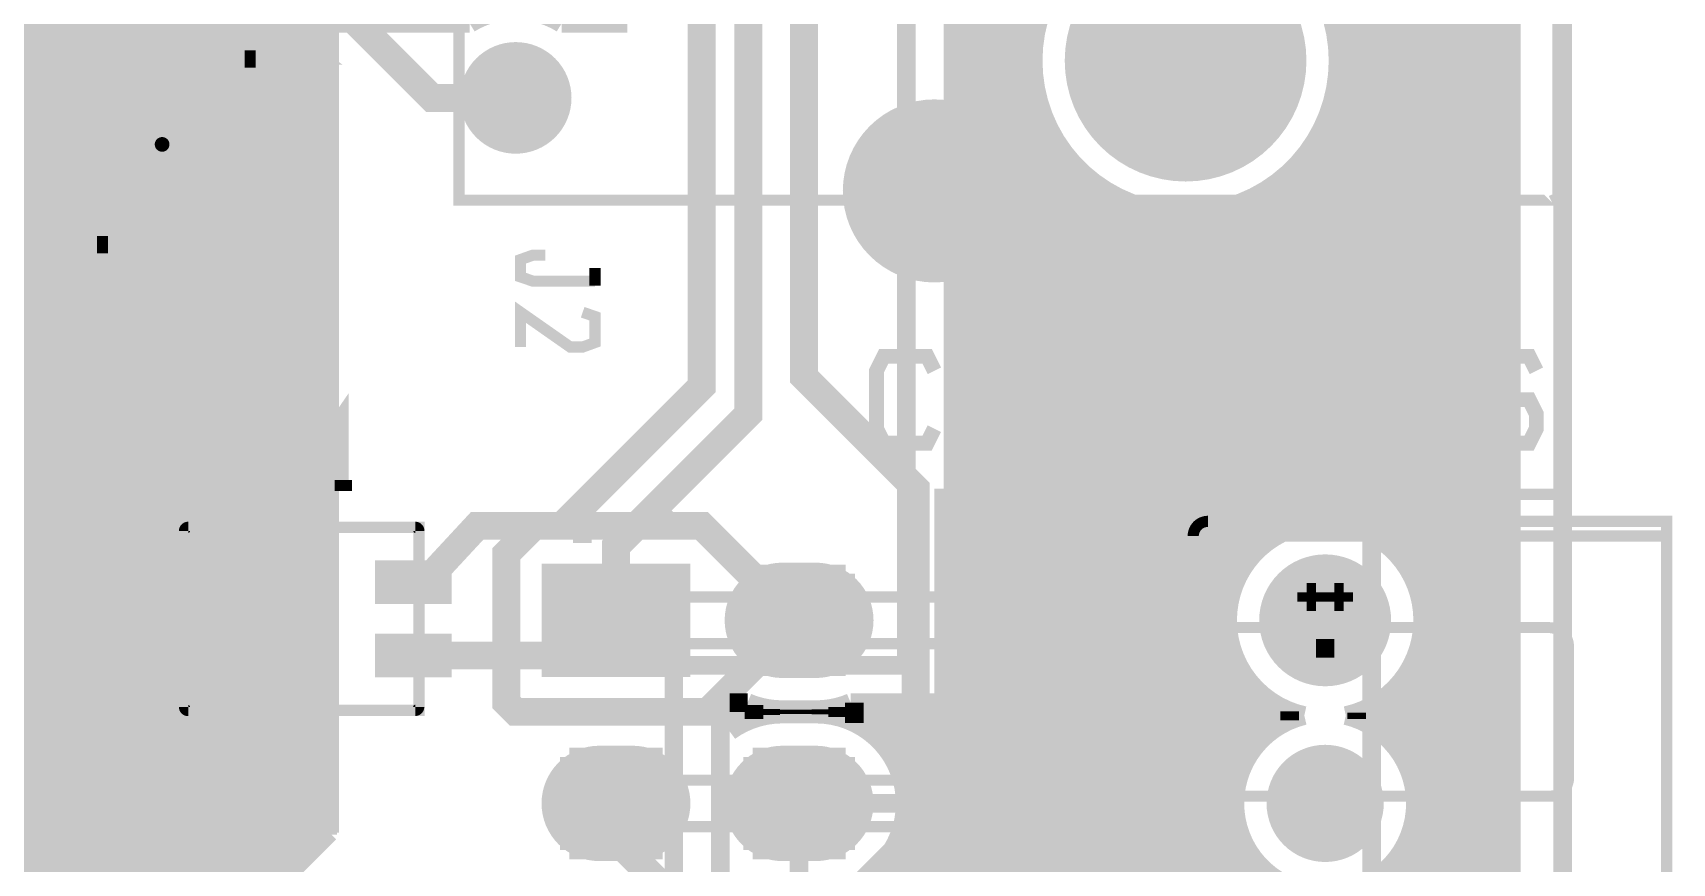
# Model space of a CAD drawing. Extents: x -11 to 221, y -93 to 178.
# Drawn here: x 162.06 to 184.44, y 18.25 to 29.59 of the extents above; entities that cross this region are included whole.
import ezdxf

# ---------------------------------------------------------------- set-up
doc = ezdxf.new("R2010")
doc.units = 0
doc.header["$MEASUREMENT"] = 0
doc.layers.get('0').update_dxf_attribs({"linetype": 'CONTINUOUS'})
for name, color, linetype in [('26-349-0_BOT', 7, 'CONTINUOUS'), ('26-349-0_DRD', 7, 'CONTINUOUS'), ('26-349-0_DRL', 2, 'CONTINUOUS'), ('26-349-0_FAB', 1, 'CONTINUOUS'), ('26-349-0_IN1', 3, 'CONTINUOUS'), ('26-349-0_IN2', 5, 'CONTINUOUS'), ('26-349-0_SMB', 10, 'CONTINUOUS'), ('26-349-0_SMT', 14, 'CONTINUOUS'), ('26-349-0_SPT', 9, 'CONTINUOUS'), ('26-349-0_SST', 12, 'CONTINUOUS'), ('26-349-0_TOP', 11, 'CONTINUOUS'), ('THRUHOLE_NPT', 8, 'CONTINUOUS'), ('THRUHOLE_TAP', 15, 'CONTINUOUS')]:
    doc.layers.add(name, color=color, linetype=linetype)

# ---------------------------------------------------------------- blocks, each defined once
blk = doc.blocks.new('OBLONG_27')
at = {"const_width": 1.5748}
blk.add_lwpolyline([(0.2286, 0), (-0.2286, 0)], dxfattribs=at)
at = {"const_width": 0.7874}
for points in [[(-0.6223, 0, 1), (0.1651, 0, 1)], [(-0.1651, 0, 1), (0.6223, 0, 1)]]:
    blk.add_lwpolyline(points, format="xyb", close=True, dxfattribs=at)
blk = doc.blocks.new('RECTANGLE_28')
blk.add_solid([(1.016, 0.7747), (1.016, -0.7747), (-1.016, 0.7747), (-1.016, -0.7747)])
blk = doc.blocks.new('ROUND_29')
at = {"const_width": 0.90043}
blk.add_lwpolyline([(-0.450214, 0, 1), (0.450214, 0, 1)], format="xyb", close=True, dxfattribs=at)
blk = doc.blocks.new('ROUND_30')
at = {"const_width": 0.8001}
blk.add_lwpolyline([(-0.40005, 0, 1), (0.40005, 0, 1)], format="xyb", close=True, dxfattribs=at)
blk = doc.blocks.new('ROUND_31')
at = {"const_width": 0.762}
blk.add_lwpolyline([(-0.381, 0, 1), (0.381, 0, 1)], format="xyb", close=True, dxfattribs=at)
blk = doc.blocks.new('ROUND_32')
at = {"const_width": 1.24968}
blk.add_lwpolyline([(-0.62484, 0, 1), (0.62484, 0, 1)], format="xyb", close=True, dxfattribs=at)
blk = doc.blocks.new('ROUND_33')
at = {"const_width": 1.64973}
blk.add_lwpolyline([(-0.824864, 0, 1), (0.824864, 0, 1)], format="xyb", close=True, dxfattribs=at)
blk = doc.blocks.new('ROUND_78')
at = {"const_width": 0.29972}
blk.add_lwpolyline([(-0.14986, 0, 1), (0.14986, 0, 1)], format="xyb", close=True, dxfattribs=at)
blk = doc.blocks.new('ROUND_94')
at = {"const_width": 0.59944}
blk.add_lwpolyline([(-0.29972, 0, 1), (0.29972, 0, 1)], format="xyb", close=True, dxfattribs=at)
blk = doc.blocks.new('ROUND_95')
at = {"const_width": 0.40005}
blk.add_lwpolyline([(-0.200024, 0, 1), (0.200024, 0, 1)], format="xyb", close=True, dxfattribs=at)
blk = doc.blocks.new('ROUND_102')
at = {"const_width": 0.10033}
blk.add_lwpolyline([(-0.050164, 0, 1), (0.050164, 0, 1)], format="xyb", close=True, dxfattribs=at)
blk = doc.blocks.new('ROUND_82')
at = {"const_width": 0.29972}
blk.add_lwpolyline([(-0.14986, 0, 1), (0.14986, 0, 1)], format="xyb", close=True, dxfattribs=at)
blk = doc.blocks.new('RECTANGLE_3')
blk.add_solid([(0.4826, 0.4064), (0.4826, -0.4064), (-0.4826, 0.4064), (-0.4826, -0.4064)])
blk = doc.blocks.new('RECTANGLE_42')
blk.add_solid([(0.52451, 0.29972), (0.52451, -0.29972), (-0.52451, 0.29972), (-0.52451, -0.29972)])
blk = doc.blocks.new('ROUND_88')
at = {"const_width": 0.10033}
blk.add_lwpolyline([(-0.050164, 0, 1), (0.050164, 0, 1)], format="xyb", close=True, dxfattribs=at)

msp = doc.modelspace()

# ---------------------------------------------------------------- linework, layer by layer
at = {"layer": '26-349-0_BOT', "const_width": 0.381}
for points in [[(172.52442, 21.56968), (171.27474, 20.32), (168.656, 20.32), (168.529, 20.447), (168.529, 22.479), (168.91, 22.86), (169.291, 22.86), (171.196, 24.765), (171.196, 37.973), (172.593, 39.37), (175.133, 39.37), (175.133, 39.116), (175.26, 39.116)], [(173.482, 38.1), (172.212, 38.1), (171.831, 37.719), (171.831, 24.384), (170.02506, 22.57806), (170.02506, 21.56968)], [(170.02506, 19.07032), (170.02506, 18.56994), (170.815, 17.78), (173.228, 17.78), (174.117, 18.669), (174.117, 23.368), (172.593, 24.892), (172.593, 31.115), (173.482, 32.004)]]:
    msp.add_lwpolyline(points, dxfattribs=at)
at = {"layer": '26-349-0_DRD', "const_width": 0.254}
for points in [[(182.94858, 173.44898), (182.94858, -5.99948)], [(177.165, 28.956), (177.8, 29.591)], [(177.165, 29.464), (177.165, 28.956)], [(177.8, 28.829), (177.165, 29.464)], [(177.8, 29.591), (178.435, 28.956)], [(178.435, 29.464), (177.8, 28.829)], [(178.435, 28.956), (178.435, 29.464)], [(162.56, 29.337), (162.56, 26.797)], [(165.1, 29.337), (162.56, 29.337)], [(165.1, 29.337), (162.56, 26.797)], [(165.1, 26.797), (162.56, 29.337)], [(162.56, 29.337), (162.56, 26.797)], [(165.1, 29.337), (162.56, 29.337)], [(165.1, 29.337), (162.56, 26.797)], [(165.1, 26.797), (162.56, 29.337)], [(165.1, 26.797), (165.1, 29.337)], [(165.1, 26.797), (165.1, 29.337)], [(168.656, 29.337), (168.656, 28.067)], [(169.291, 28.702), (168.021, 28.702)], [(175.006, 28.067), (173.736, 26.797)], [(175.006, 26.797), (173.736, 28.067)], [(162.56, 26.797), (165.1, 26.797)], [(162.56, 26.797), (165.1, 26.797)], [(169.39006, 22.20468), (169.39006, 20.93468)], [(170.66006, 22.20468), (169.39006, 22.20468)], [(170.02506, 22.20468), (170.02506, 20.93468)], [(170.66006, 20.93468), (170.66006, 22.20468)], [(171.88942, 22.20468), (171.88942, 20.93468)], [(173.15942, 22.20468), (171.88942, 22.20468)], [(172.52442, 22.20468), (172.52442, 20.93468)], [(173.15942, 20.93468), (173.15942, 22.20468)], [(179.451, 22.20468), (179.07, 21.82368)], [(179.959, 22.20468), (179.451, 22.20468)], [(180.34, 21.82368), (179.959, 22.20468)], [(179.07, 21.82368), (179.07, 21.31568)], [(179.451, 21.95068), (179.451, 21.82368)], [(179.578, 21.95068), (179.451, 21.95068)], [(179.451, 21.82368), (179.578, 21.82368)], [(179.578, 21.82368), (179.578, 21.95068)], [(179.832, 21.95068), (179.832, 21.82368)], [(179.959, 21.95068), (179.832, 21.95068)], [(179.832, 21.82368), (179.959, 21.82368)], [(179.959, 21.82368), (179.959, 21.95068)], [(180.34, 21.31568), (180.34, 21.82368)], [(170.66006, 21.56968), (169.39006, 21.56968)], [(173.15942, 21.56968), (171.88942, 21.56968)], [(179.578, 21.18868), (179.324, 21.44268)], [(180.086, 21.44268), (179.832, 21.18868)], [(179.07, 21.31568), (179.451, 20.93468)], [(179.832, 21.18868), (179.578, 21.18868)], [(179.959, 20.93468), (180.34, 21.31568)], [(169.39006, 20.93468), (170.66006, 20.93468)], [(171.88942, 20.93468), (173.15942, 20.93468)], [(179.451, 20.93468), (179.959, 20.93468)], [(169.39006, 19.70532), (169.39006, 18.43532)], [(170.66006, 19.70532), (169.39006, 19.70532)], [(170.02506, 19.70532), (170.02506, 18.43532)], [(170.66006, 18.43532), (170.66006, 19.70532)], [(171.88942, 19.70532), (171.88942, 18.43532)], [(173.15942, 19.70532), (171.88942, 19.70532)], [(172.52442, 19.70532), (172.52442, 18.43532)], [(173.15942, 18.43532), (173.15942, 19.70532)], [(179.705, 19.45132), (179.07, 18.81632)], [(180.34, 18.81632), (179.705, 19.45132)], [(170.66006, 19.07032), (169.39006, 19.07032)], [(173.15942, 19.07032), (171.88942, 19.07032)], [(179.07, 18.81632), (180.34, 18.81632)], [(169.39006, 18.43532), (170.66006, 18.43532)], [(171.88942, 18.43532), (173.15942, 18.43532)]]:
    msp.add_lwpolyline(points, dxfattribs=at)
at = {"layer": '26-349-0_DRL', "const_width": 0.254}
msp.add_lwpolyline([(182.94858, 173.44898), (182.94858, -5.99948)], dxfattribs=at)
at = {"layer": '26-349-0_FAB', "const_width": 0.254}
for points in [[(182.94858, 173.44898), (182.94858, -5.99948)], [(165.1, 41.91), (165.1, 45.72), (113.03, 45.72), (113.03, -6.985), (157.48, -6.985), (157.48, 10.795), (164.465, 17.78), (170.815, 17.78), (170.815, 20.955), (173.99, 20.955), (173.99, 40.64), (165.1, 40.64), (165.1, 45.72)], [(180.34, 3.175), (158.75, 3.175), (158.75, 10.795), (165.1, 17.145), (171.45, 17.145), (171.45, 20.32), (174.625, 20.32), (174.625, 38.1), (177.165, 38.1), (177.165, 40.005), (175.895, 41.275), (167.005, 41.275), (167.005, 45.72), (180.34, 45.72), (180.34, 3.175)]]:
    msp.add_lwpolyline(points, dxfattribs=at)
at = {"layer": '26-349-0_IN2', "const_width": 0.254}
for points in [[(179.9082, 44.831), (179.9082, 22.8854)], [(180.1368, 44.831), (180.1368, 22.82952)], [(180.3654, 44.831), (180.3654, 22.72538)], [(180.594, 44.831), (180.594, 22.56028)], [(181.9656, 44.68114), (181.9656, -5.334)], [(182.1942, 44.831), (182.1942, -5.334)], [(182.245, 44.831), (182.245, -5.334)], [(180.8226, 44.58462), (180.8226, 22.29358)], [(181.0512, 44.41952), (181.0512, 12.9413)], [(181.737, 44.46016), (181.737, 11.83894)], [(181.2798, 44.35602), (181.2798, 12.72794)], [(181.5084, 44.36872), (181.5084, 12.41806)], [(161.9758, 40.64), (161.9758, 14.5288)], [(162.2044, 40.64), (162.2044, 14.7574)], [(162.433, 40.64), (162.433, 14.986)], [(162.6616, 40.64), (162.6616, 15.2146)], [(162.8902, 40.64), (162.8902, 15.4432)], [(163.1188, 40.64), (163.1188, 15.6718)], [(163.3474, 40.64), (163.3474, 15.9004)], [(163.576, 40.64), (163.576, 16.129)], [(163.8046, 40.64), (163.8046, 16.3576)], [(164.0332, 40.64), (164.0332, 16.5862)], [(164.2618, 40.64), (164.2618, 16.8148)], [(164.4904, 40.64), (164.4904, 17.0434)], [(164.719, 40.64), (164.719, 17.272)], [(164.9476, 40.64), (164.9476, 17.5006)], [(165.1762, 40.64), (165.1762, 17.7292)], [(165.4048, 40.64), (165.4048, 17.9578)], [(165.6334, 40.64), (165.6334, 18.1864)], [(165.862, 40.64), (165.862, 18.415)], [(166.0906, 40.64), (166.0906, 18.6436)], [(166.3192, 36.576), (166.3192, 29.718)], [(166.5478, 36.576), (166.5478, 29.718)], [(166.7764, 36.576), (166.7764, 29.718)], [(167.005, 36.576), (167.005, 29.718)], [(167.2336, 36.576), (167.2336, 29.718)], [(167.4622, 36.576), (167.4622, 29.718)], [(169.9768, 36.576), (169.9768, 29.718)], [(170.18, 36.576), (170.18, 29.718)], [(174.879, 31.88716), (174.879, 28.55214)], [(174.625, 31.65856), (174.625, 28.63596)], [(174.6504, 31.75762), (174.6504, 28.63088)], [(175.1076, 31.83636), (175.1076, 28.41752)], [(175.3362, 31.82874), (175.3362, 28.19654)], [(175.5648, 31.8643), (175.5648, 27.73172)], [(169.7482, 30.5054), (169.7482, 29.718)], [(167.6908, 30.28442), (167.6908, 29.718)], [(169.5196, 30.1625), (169.5196, 29.718)], [(167.9194, 30.0482), (167.9194, 29.718)], [(169.291, 29.97708), (169.291, 29.718)], [(166.116, 29.718), (122.428, 29.718)], [(168.02862, 29.718), (166.116, 29.718)], [(166.116, 29.718), (166.116, 18.669)], [(170.18, 29.718), (169.28338, 29.718)], [(175.76292, 29.6418), (174.625, 29.6418)], [(182.245, 29.6418), (179.83454, 29.6418)], [(166.116, 29.4894), (122.428, 29.4894)], [(175.72736, 29.4132), (174.625, 29.4132)], [(182.245, 29.4132), (179.8701, 29.4132)], [(166.116, 29.2608), (122.428, 29.2608)], [(166.116, 29.0322), (122.428, 29.0322)], [(175.71974, 29.1846), (174.625, 29.1846)], [(182.245, 29.1846), (179.88026, 29.1846)], [(166.116, 28.8036), (122.428, 28.8036)], [(175.73498, 28.956), (174.625, 28.956)], [(182.245, 28.956), (179.86502, 28.956)], [(166.116, 28.575), (122.428, 28.575)], [(175.77562, 28.7274), (174.625, 28.7274)], [(175.7934, 28.65882), (175.7934, 2.9083)], [(182.245, 28.7274), (179.82438, 28.7274)], [(166.116, 28.3464), (122.428, 28.3464)], [(175.8442, 28.4988), (174.98568, 28.4988)], [(179.6796, 28.31592), (179.6796, 22.90064)], [(182.245, 28.4988), (179.7558, 28.4988)], [(166.116, 28.1178), (122.428, 28.1178)], [(175.94326, 28.2702), (175.2727, 28.2702)], [(176.022, 28.12796), (176.022, 2.9083)], [(182.245, 28.2702), (179.65674, 28.2702)], [(166.116, 27.8892), (122.428, 27.8892)], [(176.07788, 28.0416), (175.44034, 28.0416)], [(179.451, 27.94254), (179.451, 22.87778)], [(182.245, 28.0416), (179.52212, 28.0416)], [(166.116, 27.6606), (122.428, 27.6606)], [(176.25822, 27.813), (175.54194, 27.813)], [(176.2506, 27.82062), (176.2506, 2.9083)], [(179.2224, 27.69108), (179.2224, 22.81174)], [(182.245, 27.813), (179.34178, 27.813)], [(166.116, 27.432), (122.428, 27.432)], [(176.49952, 27.5844), (175.59274, 27.5844)], [(176.4792, 27.60218), (176.4792, 2.9083)], [(176.7078, 27.43708), (176.7078, 2.9083)], [(178.9938, 27.50566), (178.9938, 22.6949)], [(182.245, 27.5844), (179.09794, 27.5844)], [(166.116, 27.2034), (122.428, 27.2034)], [(176.85512, 27.3558), (175.60036, 27.3558)], [(176.9364, 27.31516), (176.9364, 2.9083)], [(177.165, 27.2288), (177.165, 2.9083)], [(178.308, 27.1907), (178.308, 12.59332)], [(178.5366, 27.26436), (178.5366, 22.20722)], [(182.245, 27.3558), (178.74488, 27.3558)], [(178.7652, 27.36596), (178.7652, 22.51202)], [(166.116, 26.9748), (122.428, 26.9748)], [(182.245, 27.1272), (175.56226, 27.1272)], [(175.5648, 27.13228), (175.5648, 2.9083)], [(177.3936, 27.16784), (177.3936, 2.9083)], [(177.6222, 27.13482), (177.6222, -5.334)], [(177.8508, 27.12974), (177.8508, -5.334)], [(178.0794, 27.14752), (178.0794, 12.20216)], [(166.116, 26.7462), (122.428, 26.7462)], [(182.245, 26.8986), (175.48098, 26.8986)], [(166.116, 26.5176), (122.428, 26.5176)], [(182.245, 26.67), (175.3362, 26.67)], [(175.3362, 26.66746), (175.3362, 2.9083)], [(166.116, 26.289), (142.65148, 26.289)], [(174.879, 26.30932), (174.879, -5.334)], [(182.245, 26.4414), (175.10252, 26.4414)], [(175.1076, 26.44648), (175.1076, -5.334)], [(166.116, 26.0604), (142.65148, 26.0604)], [(174.625, 26.22804), (174.625, 20.447)], [(182.245, 26.2128), (174.625, 26.2128)], [(174.6504, 26.23312), (174.6504, -5.334)], [(166.116, 25.8318), (142.65148, 25.8318)], [(182.245, 25.9842), (174.625, 25.9842)], [(182.245, 25.7556), (174.625, 25.7556)], [(166.116, 25.6032), (142.65148, 25.6032)], [(182.245, 25.527), (174.625, 25.527)], [(166.116, 25.3746), (142.65148, 25.3746)], [(182.245, 25.2984), (174.625, 25.2984)], [(166.116, 25.146), (142.65148, 25.146)], [(182.245, 25.0698), (174.625, 25.0698)], [(166.116, 24.9174), (142.65148, 24.9174)], [(182.245, 24.8412), (174.625, 24.8412)], [(166.116, 24.6888), (142.65148, 24.6888)], [(182.245, 24.6126), (174.625, 24.6126)], [(166.116, 24.4602), (142.65148, 24.4602)], [(182.245, 24.384), (174.625, 24.384)], [(166.116, 24.2316), (142.65148, 24.2316)], [(182.245, 24.1554), (174.625, 24.1554)], [(166.116, 24.003), (142.65148, 24.003)], [(182.245, 23.9268), (174.625, 23.9268)], [(166.116, 23.7744), (142.65148, 23.7744)], [(182.245, 23.6982), (174.625, 23.6982)], [(166.116, 23.5458), (142.65148, 23.5458)], [(182.245, 23.4696), (174.625, 23.4696)], [(166.116, 23.3172), (142.65148, 23.3172)], [(182.245, 23.241), (174.625, 23.241)], [(166.116, 23.0886), (122.428, 23.0886)], [(182.245, 23.0124), (174.625, 23.0124)], [(166.116, 22.86), (122.428, 22.86)], [(179.15636, 22.7838), (174.625, 22.7838)], [(182.245, 22.7838), (180.2511, 22.7838)], [(166.116, 22.6314), (122.428, 22.6314)], [(178.80838, 22.5552), (174.625, 22.5552)], [(182.245, 22.5552), (180.60162, 22.5552)], [(166.116, 22.4028), (122.428, 22.4028)], [(178.60772, 22.3266), (174.625, 22.3266)], [(182.245, 22.3266), (180.79974, 22.3266)], [(166.116, 22.1742), (122.428, 22.1742)], [(178.48326, 22.098), (174.625, 22.098)], [(182.245, 22.098), (180.92674, 22.098)], [(166.116, 21.9456), (122.428, 21.9456)], [(178.40706, 21.8694), (174.625, 21.8694)], [(182.245, 21.8694), (181.00294, 21.8694)], [(166.116, 21.717), (122.428, 21.717)], [(178.37404, 21.6408), (174.625, 21.6408)], [(182.245, 21.6408), (181.03342, 21.6408)], [(166.116, 21.4884), (122.428, 21.4884)], [(178.38166, 21.4122), (174.625, 21.4122)], [(182.245, 21.4122), (181.0258, 21.4122)], [(166.116, 21.2598), (141.55928, 21.2598)], [(178.42992, 21.1836), (174.625, 21.1836)], [(182.245, 21.1836), (180.98008, 21.1836)], [(166.116, 21.0312), (141.97584, 21.0312)], [(178.5239, 20.955), (174.625, 20.955)], [(178.5366, 20.9296), (178.5366, 19.45894)], [(182.245, 20.955), (180.8861, 20.955)], [(166.116, 20.8026), (142.22476, 20.8026)], [(178.67376, 20.7264), (174.625, 20.7264)], [(182.245, 20.7264), (180.73624, 20.7264)], [(180.8226, 20.84578), (180.8226, 19.58848)], [(166.116, 20.574), (142.39748, 20.574)], [(178.91506, 20.4978), (174.625, 20.4978)], [(178.7652, 20.6248), (178.7652, 19.86534)], [(182.245, 20.4978), (180.49494, 20.4978)], [(180.594, 20.57654), (180.594, 19.92122)], [(166.116, 20.3454), (142.51686, 20.3454)], [(171.82084, 20.447), (171.577, 20.447)], [(171.577, 20.447), (171.577, 20.0533)], [(172.07738, 20.2692), (171.577, 20.2692)], [(171.6786, 20.447), (171.6786, 20.11934)], [(171.9072, 20.41398), (171.9072, 20.22348)], [(172.1358, 20.36064), (172.1358, 20.27682)], [(172.75302, 20.35048), (172.29582, 20.35048)], [(172.75302, 20.28952), (172.29582, 20.28952)], [(172.3644, 20.35048), (172.3644, 20.28952)], [(172.593, 20.35048), (172.593, 20.28952)], [(172.8216, 20.35302), (172.8216, 20.28698)], [(179.41798, 20.2692), (172.96892, 20.2692)], [(173.0502, 20.38604), (173.0502, 20.25142)], [(174.625, 20.447), (173.228, 20.447)], [(173.2788, 20.447), (173.2788, 20.17014)], [(173.5074, 20.447), (173.5074, 20.0279)], [(173.736, 20.447), (173.736, 19.78914)], [(173.9646, 20.447), (173.9646, 19.20494)], [(174.1932, 20.447), (174.1932, -5.334)], [(174.4218, 20.447), (174.4218, -5.334)], [(178.9938, 20.44446), (178.9938, 20.07616)], [(179.2224, 20.32762), (179.2224, 20.20316)], [(182.245, 20.2692), (179.99202, 20.2692)], [(180.1368, 20.30984), (180.1368, 20.22348)], [(180.3654, 20.41398), (180.3654, 20.10918)], [(166.116, 20.1168), (142.5956, 20.1168)], [(178.94554, 20.0406), (173.48962, 20.0406)], [(182.245, 20.0406), (180.46192, 20.0406)], [(166.116, 19.8882), (142.63878, 19.8882)], [(178.72202, 19.812), (173.72076, 19.812)], [(182.245, 19.812), (180.68798, 19.812)], [(166.116, 19.6596), (142.65148, 19.6596)], [(178.58486, 19.5834), (173.85792, 19.5834)], [(182.245, 19.5834), (180.82514, 19.5834)], [(166.116, 19.431), (142.63116, 19.431)], [(178.50612, 19.3548), (173.9392, 19.3548)], [(182.245, 19.3548), (180.90388, 19.3548)], [(166.116, 19.2024), (142.58036, 19.2024)], [(178.4731, 19.1262), (173.96968, 19.1262)], [(182.245, 19.1262), (180.93436, 19.1262)], [(166.116, 18.9738), (142.494, 18.9738)], [(173.97222, 19.07032), (172.52442, 19.07032)], [(172.52442, 17.85112), (172.52442, 19.07032)], [(178.4858, 18.8976), (173.95952, 18.8976)], [(173.9646, 18.93316), (173.9646, -5.334)], [(182.245, 18.8976), (180.9242, 18.8976)], [(166.116, 18.7452), (142.36446, 18.7452)], [(178.5366, 18.67916), (178.5366, 12.84478)], [(166.116, 18.669), (151.003, 3.556)], [(165.9636, 18.5166), (157.88894, 18.5166)], [(178.53914, 18.669), (173.90364, 18.669)], [(180.8226, 18.54962), (180.8226, 13.09878)], [(182.245, 18.669), (180.86832, 18.669)], [(165.735, 18.288), (158.34106, 18.288)], [(173.736, 18.34896), (173.736, -5.334)], [(178.64582, 18.4404), (173.79696, 18.4404)], [(178.7652, 18.27276), (178.7652, 13.02766)], [(182.245, 18.4404), (180.76418, 18.4404)], [(178.82108, 18.2118), (173.61916, 18.2118)], [(182.245, 18.2118), (180.58892, 18.2118)], [(180.594, 18.21688), (180.594, 13.21054)]]:
    msp.add_lwpolyline(points, dxfattribs=at)
for points in [[(177.8, 31.29026, 0.4142136), (175.71974, 29.21)], [(179.88026, 29.21, 0.4142136), (177.8, 31.29026)], [(168.31056, 29.845, 0.0650151), (168.02864, 29.71797)], [(169.28338, 29.718, 0.0655264), (168.99912, 29.84573)], [(175.71974, 29.21, 0.4142136), (177.8, 27.12974)], [(177.8, 27.12974, 0.4142136), (179.88026, 29.21)], [(175.6029, 27.432, 0.3545465), (174.625, 28.63596)], [(174.625, 26.22804, 0.3545461), (175.60036, 27.432)], [(179.705, 22.90064, 0.4142136), (178.37404, 21.56968)], [(181.03596, 21.56968, 0.4142136), (179.705, 22.90064)], [(178.37404, 21.56968, 0.3524543), (179.42052, 20.2692)], [(179.98694, 20.2692, 0.3529786), (181.03596, 21.56968)], [(172.29582, 20.28952, 0.1591753), (171.57615, 20.05446)], [(171.82084, 20.447, 0.1003954), (172.29582, 20.35066)], [(172.75302, 20.35048, 0.1003952), (173.22807, 20.44684)], [(173.97222, 19.07032, 0.4142136), (172.75302, 20.28952)], [(179.42052, 20.2692, 0.3475098), (178.4731, 19.07032)], [(180.9369, 19.07032, 0.3480724), (179.98694, 20.2692)], [(172.75302, 17.85112, 0.4142136), (173.97222, 19.07032)], [(178.4731, 19.07032, 0.4142136), (179.705, 17.83842)], [(179.705, 17.83842, 0.4142136), (180.9369, 19.07032)]]:
    msp.add_lwpolyline(points, format="xyb", dxfattribs=at)
at = {"layer": '26-349-0_SST'}
for points, const_width in [([(167.8813, 27.305), (167.90416, 27.305), (182.88, 27.305), (182.86476, 27.32024), (182.86222, 27.32532), (182.88, 27.33294), (182.88, 43.815), (167.8813, 43.815), (167.8813, 27.305)], 0.1524), ([(162.687, 31.496), (158.623, 31.496), (158.623, 26.924), (160.401, 26.924), (160.655, 27.178), (160.909, 26.924), (162.687, 26.924), (162.687, 31.496)], 0.1524), ([(164.6555, 28.3845), (164.6555, 31.3055), (163.0172, 31.3055), (163.0172, 28.3845), (164.6555, 28.3845)], 0.1524), ([(165.03142, 29.11348), (165.03142, 29.3497)], 0.1524), ([(165.03142, 29.23286), (166.04742, 29.23286), (165.87724, 29.3497)], 0.1524), ([(163.0172, 27.77236), (163.0172, 27.41676), (163.35502, 27.29738), (163.69284, 27.29738), (164.0332, 27.41676), (164.0332, 27.77236)], 0.1524), ([(163.0172, 27.71394), (164.0332, 27.71394)], 0.1524), ([(163.0172, 26.57856), (163.0172, 26.81478)], 0.1524), ([(163.0172, 26.69794), (164.0332, 26.69794), (163.86302, 26.81478)], 0.1524), ([(169.0624, 26.5557), (168.89222, 26.5557), (168.72204, 26.49474), (168.72204, 26.25852), (168.89222, 26.2001), (169.73804, 26.2001)], 0.1524), ([(169.73804, 26.13914), (169.73804, 26.3779)], 0.1524), ([(168.72204, 25.30094), (168.72204, 25.77592), (169.40022, 25.30094), (169.5704, 25.30094), (169.73804, 25.3619), (169.73804, 25.7175), (169.5704, 25.77592)], 0.1524), ([(176.9618, 25.17394), (176.9618, 23.98776), (176.76368, 24.18588), (176.36998, 24.97582), (176.17186, 25.17394), (176.17186, 23.98776)], 0.2032), ([(174.371, 24.18588), (174.27194, 23.98776), (173.68012, 23.98776), (173.58106, 24.18588), (173.58106, 24.97582), (173.68012, 25.17394), (174.27194, 25.17394), (174.371, 24.97582)], 0.2032), ([(175.6664, 23.98776), (175.6664, 24.58212), (175.36922, 25.17394), (175.1711, 25.17394), (174.87646, 24.58212), (174.87646, 23.98776)], 0.2032), ([(179.30622, 24.58212), (179.89804, 24.58212), (179.9971, 24.7777), (179.9971, 24.97582), (179.79898, 25.17394), (179.20716, 25.17394)], 0.2032), ([(179.30622, 23.98776), (179.30622, 25.17394)], 0.2032), ([(181.2925, 25.17394), (181.2925, 24.18588), (181.19344, 23.98776), (180.60162, 23.98776), (180.50256, 24.18588), (180.50256, 25.17394)], 0.2032), ([(182.5879, 24.97582), (182.48884, 25.17394), (181.89702, 25.17394), (181.79796, 24.97582), (181.79796, 24.7777), (181.89702, 24.58212), (182.48884, 24.58212), (182.5879, 24.384), (182.5879, 24.18588), (182.48884, 23.98776), (181.89702, 23.98776), (181.79796, 24.18588)], 0.2032), ([(166.30142, 23.41118), (166.30142, 24.42718), (166.18458, 24.257)], 0.1524), ([(179.20716, 23.98776), (179.79898, 23.98776), (179.9971, 24.18588), (179.9971, 24.384), (179.89804, 24.58212)], 0.2032), ([(161.87166, 23.93188), (162.22726, 23.93188), (162.34664, 24.10206), (162.34664, 24.2697), (162.22726, 24.43988), (161.87166, 24.43988), (161.87166, 23.42388)], 0.1524), ([(163.18484, 23.42388), (162.70986, 23.42388), (163.18484, 24.10206), (163.18484, 24.2697), (163.12642, 24.43988), (162.77082, 24.43988), (162.70986, 24.2697)], 0.1524), ([(165.70198, 23.41118), (165.28542, 23.41118), (165.28542, 24.42718)], 0.1524), ([(175.6664, 24.384), (174.87646, 24.384)], 0.2032), ([(162.16884, 23.93188), (162.34664, 23.42388)], 0.1524), ([(166.4208, 23.41118), (166.18458, 23.41118)], 0.1524), ([(182.9054, 22.92096), (182.9054, 23.28926), (174.44466, 23.28926), (174.44466, 17.35074), (182.9054, 17.35074), (182.9054, 17.71904)], 0.1524), ([(163.3855, 20.1295), (163.3855, 23.0505), (161.7472, 23.0505), (161.7472, 20.1295), (163.3855, 20.1295)], 0.1524), ([(169.56532, 22.62632), (169.56532, 23.0505)], 0.254), ([(169.56532, 22.83968), (170.83532, 22.83968), (170.6245, 23.0505)], 0.254), ([(164.1856, 22.83968), (164.1348, 22.83968), (164.1348, 22.78888), (164.1348, 20.38858), (164.1348, 20.34032), (164.1856, 20.34032)], 0.1524), ([(164.1856, 22.83968), (167.2844, 22.83968)], 0.1524), ([(167.2844, 20.34032), (167.3352, 20.34032), (167.3352, 20.38858), (167.3352, 22.78888), (167.3352, 22.83968), (167.2844, 22.83968)], 0.1524), ([(178.1048, 22.92096), (184.3659, 22.92096), (184.3659, 22.7203), (184.3659, 17.9197), (184.3659, 17.71904), (178.1048, 17.71904)], 0.1524), ([(178.1048, 22.92096), (178.1048, 22.7203), (184.3659, 22.7203)], 0.1524), ([(178.1048, 21.47062), (178.1048, 22.7203), (177.90414, 22.7203), (177.90414, 21.47062), (178.1048, 21.47062), (182.77586, 21.47062)], 0.1524), ([(167.2844, 21.88972), (167.2844, 22.29104)], 0.1524), ([(174.44466, 21.25218), (170.64228, 21.25218), (169.70756, 21.25218), (169.70756, 21.88718), (170.64228, 21.88718), (174.44466, 21.88718)], 0.1524), ([(170.64228, 21.25218), (170.64228, 21.88718)], 0.1524), ([(177.90414, 19.16938), (177.90414, 21.47062)], 0.1524), ([(178.36388, 19.16938), (178.36388, 21.47062)], 0.1524), ([(182.9054, 19.20494), (182.9054, 21.43252)], 0.1524), ([(164.1856, 21.29028), (164.1856, 20.88896)], 0.1524), ([(183.02478, 21.21916), (183.02478, 19.42084)], 0.1524), ([(167.2844, 20.34032), (164.1856, 20.34032)], 0.1524), ([(174.44466, 18.75282), (170.64228, 18.75282), (169.70756, 18.75282), (169.70756, 19.38782), (170.64228, 19.38782), (174.44466, 19.38782)], 0.1524), ([(170.64228, 18.75282), (170.64228, 19.38782)], 0.1524), ([(182.77586, 19.16938), (178.1048, 19.16938), (177.90414, 19.16938), (177.90414, 17.9197), (178.1048, 17.9197), (178.1048, 17.71904)], 0.1524), ([(178.1048, 19.16938), (178.1048, 17.9197), (184.3659, 17.9197)], 0.1524), ([(162.22218, 18.1356), (161.37382, 18.1356), (161.20618, 18.19402), (161.20618, 18.54962), (161.37382, 18.61058), (162.22218, 18.61058)], 0.1524)]:
    msp.add_lwpolyline(points, dxfattribs=dict(at, const_width=const_width))
at = {"layer": '26-349-0_SST', "const_width": 0.1524}
for points in [[(164.1856, 22.83968, 0.4142136), (164.1348, 22.78888)], [(167.3352, 22.78888, 0.4142136), (167.2844, 22.83968)], [(178.1048, 22.92096, 0.4142136), (177.90414, 22.7203)], [(170.02506, 22.16912, 0.4142136), (169.42562, 21.56968)], [(170.53306, 21.88718, 0.2585925), (170.02506, 22.16874)], [(172.52442, 22.16912, 0.2585932), (172.01609, 21.88738)], [(173.03496, 21.88718, 0.2591898), (172.52442, 22.17089)], [(169.42562, 21.56968, 0.4142136), (170.02506, 20.97024)], [(183.02478, 21.21916, 0.4142136), (182.77586, 21.46808)], [(170.02506, 20.97024, 0.2585919), (170.53338, 21.25198)], [(172.01642, 21.25218, 0.2585925), (172.52442, 20.97062)], [(172.52442, 20.97024, 0.2591889), (173.03345, 21.25311)], [(164.1348, 20.38858, 0.4142136), (164.1856, 20.33778)], [(167.2844, 20.34032, 0.4142136), (167.33266, 20.38858)], [(170.02506, 19.66976, 0.4142136), (169.42562, 19.07032)], [(170.53306, 19.38782, 0.2585925), (170.02506, 19.66938)], [(172.52442, 19.66976, 0.2585932), (172.01609, 19.38802)], [(173.03496, 19.38782, 0.2591898), (172.52442, 19.67153)], [(182.77586, 19.16938, 0.4142136), (183.02732, 19.42084)], [(169.42562, 19.07032, 0.4142136), (170.02506, 18.47088)], [(170.02506, 18.47088, 0.2585919), (170.53338, 18.75262)], [(172.01642, 18.75282, 0.2585925), (172.52442, 18.47126)], [(172.52442, 18.47088, 0.2591889), (173.03345, 18.75375)]]:
    msp.add_lwpolyline(points, format="xyb", dxfattribs=at)
at = {"layer": '26-349-0_TOP', "const_width": 0.381}
for points in [[(168.656, 28.702), (167.513, 28.702), (165.1, 31.115), (165.1, 40.7162), (164.5412, 41.275)], [(162.56, 20.8788), (160.9852, 20.8788), (159.639, 22.225), (159.639, 30.353)], [(161.671, 30.353), (162.56, 29.464), (162.56, 22.3012)], [(163.83, 28.067), (163.83, 29.1338)], [(163.83, 29.1338), (163.83, 28.067)], [(167.259, 22.09038), (167.41648, 22.09038), (168.13022, 22.86), (171.196, 22.86), (172.48632, 21.56968), (172.52442, 21.56968)], [(162.56, 22.3012), (162.7632, 22.09038), (164.211, 22.09038)], [(170.02506, 21.56968), (169.59326, 21.08962), (167.259, 21.08962)], [(164.211, 21.08962), (162.7632, 21.08962), (162.56, 20.8788)]]:
    msp.add_lwpolyline(points, dxfattribs=at)

# ---------------------------------------------------------------- block references
at = {"layer": '26-349-0_BOT'}
for name, p in [('ROUND_33', (177.8, 29.21)), ('ROUND_31', (168.656, 28.702)), ('ROUND_32', (174.371, 27.432)), ('ROUND_78', (163.83, 28.067)), ('ROUND_29', (179.705, 21.56968)), ('RECTANGLE_28', (170.02506, 21.56968)), ('OBLONG_27', (172.52442, 21.56968)), ('OBLONG_27', (170.02506, 19.07032)), ('OBLONG_27', (172.52442, 19.07032)), ('ROUND_30', (179.705, 19.07032))]:
    msp.add_blockref(name, p, dxfattribs=at)
at = {"layer": '26-349-0_DRL'}
for name, p in [('ROUND_33', (177.8, 29.21)), ('ROUND_95', (168.656, 28.702)), ('ROUND_30', (174.371, 27.432)), ('ROUND_102', (163.83, 28.067)), ('ROUND_29', (179.705, 21.56968)), ('ROUND_94', (170.02506, 21.56968)), ('ROUND_94', (172.52442, 21.56968)), ('ROUND_30', (179.705, 19.07032)), ('ROUND_94', (170.02506, 19.07032)), ('ROUND_94', (172.52442, 19.07032))]:
    msp.add_blockref(name, p, dxfattribs=at)
at = {"layer": '26-349-0_IN1'}
for name, p in [('ROUND_33', (177.8, 29.21)), ('ROUND_31', (168.656, 28.702)), ('ROUND_78', (163.83, 28.067)), ('ROUND_30', (174.371, 27.432)), ('ROUND_29', (179.705, 21.56968)), ('RECTANGLE_28', (170.02506, 21.56968)), ('OBLONG_27', (172.52442, 21.56968)), ('OBLONG_27', (170.02506, 19.07032)), ('OBLONG_27', (172.52442, 19.07032)), ('ROUND_30', (179.705, 19.07032))]:
    msp.add_blockref(name, p, dxfattribs=at)
at = {"layer": '26-349-0_IN2'}
for name, p in [('ROUND_33', (177.8, 29.21)), ('ROUND_31', (168.656, 28.702)), ('ROUND_82', (163.83, 28.067)), ('ROUND_30', (174.371, 27.432)), ('ROUND_29', (179.705, 21.56968)), ('RECTANGLE_28', (170.02506, 21.56968)), ('OBLONG_27', (172.52442, 21.56968)), ('OBLONG_27', (170.02506, 19.07032)), ('OBLONG_27', (172.52442, 19.07032)), ('ROUND_30', (179.705, 19.07032))]:
    msp.add_blockref(name, p, dxfattribs=at)
at = {"layer": '26-349-0_SMB'}
for name, p in [('ROUND_31', (168.656, 28.702)), ('ROUND_32', (174.371, 27.432)), ('RECTANGLE_28', (170.02506, 21.56968)), ('OBLONG_27', (172.52442, 21.56968)), ('OBLONG_27', (170.02506, 19.07032)), ('OBLONG_27', (172.52442, 19.07032))]:
    msp.add_blockref(name, p, dxfattribs=at)
at = {"layer": '26-349-0_SMT'}
for name, p in [('RECTANGLE_3', (163.83, 29.1338)), ('ROUND_31', (168.656, 28.702)), ('ROUND_30', (174.371, 27.432)), ('RECTANGLE_3', (162.56, 22.3012)), ('RECTANGLE_42', (164.211, 22.09038)), ('RECTANGLE_42', (167.259, 22.09038)), ('RECTANGLE_28', (170.02506, 21.56968)), ('OBLONG_27', (172.52442, 21.56968)), ('RECTANGLE_3', (162.56, 20.8788)), ('RECTANGLE_42', (164.211, 21.08962)), ('RECTANGLE_42', (167.259, 21.08962)), ('OBLONG_27', (170.02506, 19.07032)), ('OBLONG_27', (172.52442, 19.07032))]:
    msp.add_blockref(name, p, dxfattribs=at)
at = {"layer": '26-349-0_SPT'}
for name, p in [('RECTANGLE_3', (163.83, 29.1338)), ('RECTANGLE_3', (162.56, 22.3012)), ('RECTANGLE_42', (164.211, 22.09038)), ('RECTANGLE_42', (167.259, 22.09038)), ('RECTANGLE_3', (162.56, 20.8788)), ('RECTANGLE_42', (164.211, 21.08962)), ('RECTANGLE_42', (167.259, 21.08962))]:
    msp.add_blockref(name, p, dxfattribs=at)
at = {"layer": '26-349-0_TOP'}
for name, p in [('ROUND_33', (177.8, 29.21)), ('RECTANGLE_3', (163.83, 29.1338)), ('ROUND_31', (168.656, 28.702)), ('ROUND_32', (174.371, 27.432)), ('ROUND_78', (163.83, 28.067)), ('RECTANGLE_3', (162.56, 22.3012)), ('RECTANGLE_42', (164.211, 22.09038)), ('RECTANGLE_42', (167.259, 22.09038)), ('ROUND_29', (179.705, 21.56968)), ('RECTANGLE_28', (170.02506, 21.56968)), ('OBLONG_27', (172.52442, 21.56968)), ('RECTANGLE_3', (162.56, 20.8788)), ('RECTANGLE_42', (164.211, 21.08962)), ('RECTANGLE_42', (167.259, 21.08962)), ('OBLONG_27', (170.02506, 19.07032)), ('OBLONG_27', (172.52442, 19.07032)), ('ROUND_30', (179.705, 19.07032))]:
    msp.add_blockref(name, p, dxfattribs=at)
at = {"layer": 'THRUHOLE_NPT'}
for name, p in [('ROUND_29', (179.705, 21.56968)), ('ROUND_30', (179.705, 19.07032))]:
    msp.add_blockref(name, p, dxfattribs=at)
at = {"layer": 'THRUHOLE_TAP'}
for name, p in [('ROUND_33', (177.8, 29.21)), ('ROUND_95', (168.656, 28.702)), ('ROUND_30', (174.371, 27.432)), ('ROUND_88', (163.83, 28.067)), ('ROUND_94', (170.02506, 21.56968)), ('ROUND_94', (172.52442, 21.56968)), ('ROUND_94', (170.02506, 19.07032)), ('ROUND_94', (172.52442, 19.07032))]:
    msp.add_blockref(name, p, dxfattribs=at)

doc.saveas('drawing.dxf')
